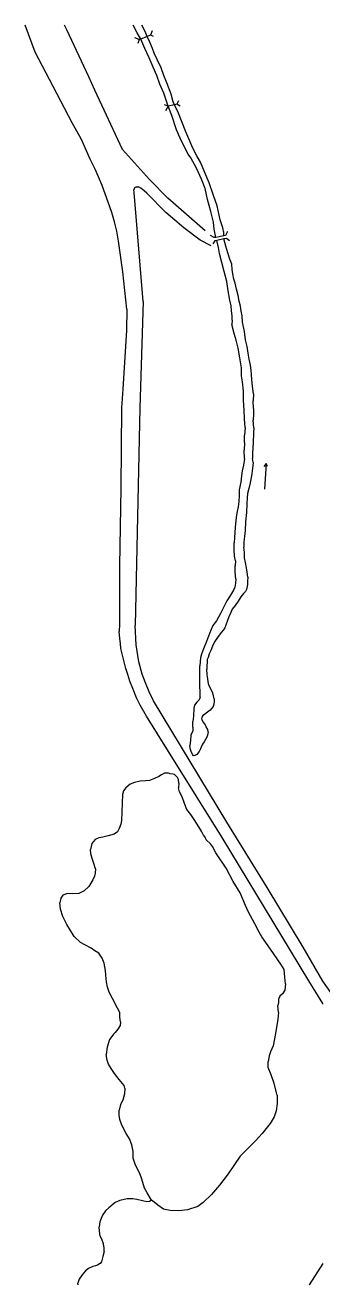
# Model space of a CAD drawing. Header units: millimetres. Extents: x 583 to 26013, y 350 to 21391.
# Drawn here: x 8973 to 9091.2, y 14884 to 15383.9 of the extents above; entities that cross this region are included whole.
import ezdxf

# ---------------------------------------------------------------- set-up
doc = ezdxf.new("R2010")
doc.units = ezdxf.units.MM
for name, color, linetype in [('105-QUADRAS_ESTRADAS', 80, 'Continuous'), ('115-PONTES_E_VIADUTO', 210, 'Continuous'), ('145-', 130, 'Continuous'), ('estrada interna', 61, 'Continuous')]:
    doc.layers.add(name, color=color, linetype=linetype)

msp = doc.modelspace()

# ---------------------------------------------------------------- linework, layer by layer
at = {"layer": '105-QUADRAS_ESTRADAS', "color": 0, "linetype": 'Continuous'}
for p, q in [((9046.81551, 15296.40241), (9042.51551, 15298.60241)), ((9091.11551, 14892.50241), (9085.71551, 14884.00241)), ((9091.11551, 14892.90241), (9091.11551, 14892.80241)), ((9085.71551, 14884.00241), (9085.71551, 14884.00241))]:
    msp.add_line(p, q, dxfattribs=at)
at = {"layer": '115-PONTES_E_VIADUTO', "color": 0, "linetype": 'Continuous'}
for p, q in [((9018.21551, 15378.20241), (9016.51551, 15378.90241)), ((9018.21551, 15378.20241), (9017.71551, 15376.70241)), ((9018.91551, 15378.30241), (9018.21551, 15378.20241)), ((9021.41551, 15379.40241), (9018.91551, 15378.30241)), ((9022.71551, 15380.00241), (9021.41551, 15379.40241)), ((9023.41551, 15381.60241), (9022.71551, 15380.00241)), ((9024.01551, 15379.40241), (9022.71551, 15380.00241)), ((9029.71551, 15351.70241), (9028.31551, 15352.30241)), ((9032.31551, 15352.30241), (9029.71551, 15351.70241)), ((9033.21551, 15352.60241), (9032.31551, 15352.30241)), ((9033.91551, 15353.90241), (9033.21551, 15352.60241)), ((9034.51551, 15351.70241), (9033.21551, 15352.60241)), ((9029.71551, 15351.70241), (9028.71551, 15349.90241)), ((9053.31551, 15302.00241), (9052.51551, 15300.50241)), ((9048.01551, 15299.60241), (9046.61551, 15300.50241)), ((9048.31551, 15298.30241), (9047.51551, 15297.10241)), ((9048.71551, 15299.70241), (9048.01551, 15299.60241)), ((9049.11551, 15298.50241), (9048.31551, 15298.30241)), ((9051.91551, 15300.30241), (9048.71551, 15299.70241)), ((9051.91551, 15299.10241), (9049.11551, 15298.50241)), ((9052.51551, 15300.50241), (9051.91551, 15300.30241)), ((9052.91551, 15299.30241), (9051.91551, 15299.10241)), ((9054.11551, 15298.30241), (9052.91551, 15299.30241))]:
    msp.add_line(p, q, dxfattribs=at)
at = {"layer": '145-', "color": 0, "linetype": 'Continuous'}
for p, q in [((9017.41551, 15380.90241), (9015.81551, 15383.90241)), ((9020.61551, 15381.40241), (9019.31551, 15383.90241)), ((9018.91551, 15378.30241), (9017.41551, 15380.90241)), ((9020.51551, 15374.70241), (9018.91551, 15378.30241)), ((9021.41551, 15379.40241), (9020.61551, 15381.40241)), ((9022.51551, 15377.10241), (9021.41551, 15379.40241)), ((9023.51551, 15374.60241), (9022.51551, 15377.10241)), ((9022.21551, 15371.00241), (9020.51551, 15374.70241)), ((9024.21551, 15372.80241), (9023.51551, 15374.60241)), ((9025.41551, 15370.30241), (9024.21551, 15372.80241)), ((9023.81551, 15367.30241), (9022.21551, 15371.00241)), ((9025.21551, 15363.90241), (9023.81551, 15367.30241)), ((9027.01551, 15367.00241), (9025.41551, 15370.30241)), ((9028.01551, 15363.90241), (9027.01551, 15367.00241)), ((9026.51551, 15360.50241), (9025.21551, 15363.90241)), ((9029.21551, 15361.00241), (9028.01551, 15363.90241)), ((9028.11551, 15356.90241), (9026.51551, 15360.50241)), ((9030.91551, 15356.50241), (9029.21551, 15361.00241)), ((9029.71551, 15351.70241), (9028.11551, 15356.90241)), ((9031.81551, 15353.50241), (9030.91551, 15356.50241)), ((9032.21551, 15352.50241), (9031.81551, 15353.50241)), ((9033.91551, 15349.00241), (9032.21551, 15352.50241)), ((9031.21551, 15348.00241), (9029.71551, 15351.70241)), ((9033.11551, 15342.40241), (9031.21551, 15348.00241)), ((9035.01551, 15345.90241), (9033.91551, 15349.00241)), ((9034.51551, 15339.00241), (9033.11551, 15342.40241)), ((9036.81551, 15341.60241), (9035.01551, 15345.90241)), ((9036.21551, 15335.50241), (9034.51551, 15339.00241)), ((9039.51551, 15335.10241), (9036.81551, 15341.60241)), ((9037.71551, 15332.70241), (9036.21551, 15335.50241)), ((9038.71551, 15331.20241), (9037.71551, 15332.70241)), ((9041.11551, 15332.00241), (9039.51551, 15335.10241)), ((9042.61551, 15329.60241), (9041.11551, 15332.00241)), ((9041.01551, 15327.20241), (9038.71551, 15331.20241)), ((9043.01551, 15322.80241), (9041.01551, 15327.20241)), ((9044.21551, 15325.70241), (9042.61551, 15329.60241)), ((9044.41551, 15319.10241), (9043.01551, 15322.80241)), ((9046.01551, 15321.30241), (9044.21551, 15325.70241)), ((9045.41551, 15314.70241), (9044.41551, 15319.10241)), ((9047.71551, 15316.30241), (9046.01551, 15321.30241)), ((9046.71551, 15310.00241), (9045.41551, 15314.70241)), ((9049.21551, 15312.20241), (9047.71551, 15316.30241)), ((9050.41551, 15306.60241), (9049.21551, 15312.20241)), ((9047.71551, 15305.70241), (9046.71551, 15310.00241)), ((9048.01551, 15303.00241), (9047.71551, 15305.70241)), ((9048.41551, 15301.00241), (9048.01551, 15303.00241)), ((9051.41551, 15303.50241), (9050.41551, 15306.60241)), ((9051.81551, 15301.60241), (9051.41551, 15303.50241)), ((9048.71551, 15299.70241), (9048.41551, 15301.00241)), ((9049.81551, 15295.70241), (9049.11551, 15298.50241)), ((9051.91551, 15300.30241), (9051.81551, 15301.60241)), ((9052.71551, 15296.20241), (9051.91551, 15299.10241)), ((9050.21551, 15293.30241), (9049.81551, 15295.70241)), ((9051.11551, 15289.70241), (9050.21551, 15293.30241)), ((9053.41551, 15293.60241), (9052.71551, 15296.20241)), ((9054.31551, 15291.10241), (9053.41551, 15293.60241)), ((9052.01551, 15286.20241), (9051.11551, 15289.70241)), ((9055.01551, 15289.00241), (9054.31551, 15291.10241)), ((9055.21551, 15286.90241), (9055.01551, 15289.00241)), ((9053.01551, 15282.20241), (9052.01551, 15286.20241)), ((9053.61551, 15278.50241), (9053.01551, 15282.20241)), ((9055.41551, 15285.20241), (9055.21551, 15286.90241)), ((9055.81551, 15283.10241), (9055.41551, 15285.20241)), ((9056.31551, 15281.50241), (9055.81551, 15283.10241)), ((9054.31551, 15274.80241), (9053.61551, 15278.50241)), ((9056.91551, 15279.10241), (9056.31551, 15281.50241)), ((9057.61551, 15276.60241), (9056.91551, 15279.10241)), ((9054.81551, 15272.50241), (9054.31551, 15274.80241)), ((9054.91551, 15270.50241), (9054.81551, 15272.50241)), ((9058.01551, 15274.40241), (9057.61551, 15276.60241)), ((9058.51551, 15272.40241), (9058.01551, 15274.40241)), ((9058.81551, 15270.40241), (9058.51551, 15272.40241)), ((9055.11551, 15268.60241), (9054.91551, 15270.50241)), ((9055.21551, 15266.90241), (9055.11551, 15268.60241)), ((9059.11551, 15268.60241), (9058.81551, 15270.40241)), ((9059.31551, 15266.10241), (9059.11551, 15268.60241)), ((9055.21551, 15266.90241), (9055.01551, 15265.10241)), ((9055.91551, 15261.60241), (9055.01551, 15265.10241)), ((9060.01551, 15262.40241), (9059.31551, 15266.10241)), ((9060.51551, 15259.00241), (9060.01551, 15262.40241)), ((9056.81551, 15258.90241), (9055.91551, 15261.60241)), ((9057.51551, 15255.70241), (9056.81551, 15258.90241)), ((9061.11551, 15256.40241), (9060.51551, 15259.00241)), ((9058.21551, 15251.90241), (9057.51551, 15255.70241)), ((9061.51551, 15253.70241), (9061.11551, 15256.40241)), ((9061.91551, 15251.30241), (9061.51551, 15253.70241)), ((9058.91551, 15247.90241), (9058.21551, 15251.90241)), ((9058.91551, 15244.70241), (9058.91551, 15247.90241)), ((9062.41551, 15249.00241), (9061.91551, 15251.30241)), ((9062.71551, 15247.00241), (9062.41551, 15249.00241)), ((9062.91551, 15245.20241), (9062.71551, 15247.00241)), ((9059.31551, 15242.30241), (9058.91551, 15244.70241)), ((9059.61551, 15238.60241), (9059.31551, 15242.30241)), ((9063.11551, 15241.70241), (9062.91551, 15245.20241)), ((9059.71551, 15235.10241), (9059.61551, 15238.60241)), ((9063.61551, 15237.60241), (9063.11551, 15241.70241)), ((9063.61551, 15237.60241), (9063.51551, 15234.80241)), ((9059.91551, 15231.10241), (9059.71551, 15235.10241)), ((9063.61551, 15231.80241), (9063.51551, 15234.80241)), ((9060.11551, 15227.70241), (9059.91551, 15231.10241)), ((9060.31551, 15224.30241), (9060.11551, 15227.70241)), ((9063.61551, 15229.40241), (9063.51551, 15227.20241)), ((9063.81551, 15224.10241), (9063.51551, 15227.20241)), ((9063.61551, 15231.80241), (9063.61551, 15229.40241)), ((9060.31551, 15224.30241), (9060.11551, 15221.20241)), ((9063.71551, 15222.10241), (9063.51551, 15218.10241)), ((9063.81551, 15224.10241), (9063.71551, 15222.10241)), ((9060.11551, 15218.30241), (9059.91551, 15215.20241)), ((9060.11551, 15218.30241), (9060.11551, 15221.20241)), ((9063.51551, 15218.10241), (9063.31551, 15214.10241)), ((9060.01551, 15211.90241), (9059.91551, 15215.20241)), ((9063.31551, 15214.10241), (9063.31551, 15211.90241)), ((9059.21551, 15207.10241), (9058.91551, 15205.00241)), ((9059.71551, 15209.30241), (9059.21551, 15207.10241)), ((9060.01551, 15211.90241), (9059.71551, 15209.30241)), ((9063.31551, 15208.00241), (9062.81551, 15205.10241)), ((9063.51551, 15210.30241), (9063.31551, 15211.90241)), ((9063.51551, 15210.30241), (9063.31551, 15208.00241)), ((9068.61551, 15209.90241), (9067.71551, 15208.70241)), ((9068.61551, 15209.90241), (9068.01551, 15199.70241)), ((9069.21551, 15208.70241), (9068.61551, 15209.90241)), ((9058.61551, 15202.60241), (9058.01551, 15199.50241)), ((9058.91551, 15205.00241), (9058.61551, 15202.60241)), ((9062.31551, 15202.30241), (9061.81551, 15200.00241)), ((9062.81551, 15205.10241), (9062.31551, 15202.30241)), ((9057.91551, 15197.30241), (9057.81551, 15194.90241)), ((9058.01551, 15199.50241), (9057.91551, 15197.30241)), ((9061.31551, 15198.00241), (9061.11551, 15196.30241)), ((9061.81551, 15200.00241), (9061.31551, 15198.00241)), ((9057.61551, 15192.70241), (9057.21551, 15190.90241)), ((9057.81551, 15194.90241), (9057.61551, 15192.70241)), ((9061.01551, 15193.90241), (9060.91551, 15190.50241)), ((9061.11551, 15196.30241), (9061.01551, 15193.90241)), ((9056.71551, 15188.60241), (9056.41551, 15184.60241)), ((9057.21551, 15190.90241), (9056.71551, 15188.60241)), ((9060.91551, 15190.50241), (9060.51551, 15186.80241)), ((9056.21551, 15182.60241), (9056.11551, 15180.60241)), ((9056.41551, 15184.60241), (9056.21551, 15182.60241)), ((9060.31551, 15183.40241), (9060.01551, 15181.00241)), ((9060.51551, 15186.80241), (9060.31551, 15183.40241)), ((9056.11551, 15180.60241), (9056.01551, 15178.50241)), ((9056.01551, 15175.70241), (9056.01551, 15178.50241)), ((9060.01551, 15181.00241), (9059.81551, 15178.90241)), ((9059.81551, 15178.90241), (9059.81551, 15176.80241)), ((9056.11551, 15173.20241), (9056.01551, 15175.70241)), ((9056.51551, 15171.30241), (9056.11551, 15173.20241)), ((9060.01551, 15174.60241), (9059.81551, 15176.80241)), ((9060.11551, 15172.50241), (9060.01551, 15174.60241)), ((9060.41551, 15170.60241), (9060.11551, 15172.50241)), ((9056.51551, 15171.30241), (9056.41551, 15169.30241)), ((9056.41551, 15167.00241), (9056.41551, 15169.30241)), ((9056.61551, 15164.00241), (9056.41551, 15167.00241)), ((9060.81551, 15168.60241), (9060.41551, 15170.60241)), ((9061.11551, 15166.80241), (9060.81551, 15168.60241)), ((9056.51551, 15162.40241), (9056.21551, 15160.90241)), ((9056.61551, 15164.00241), (9056.51551, 15162.40241)), ((9061.41551, 15164.80241), (9061.11551, 15166.80241)), ((9061.31551, 15162.00241), (9061.11551, 15161.10241)), ((9061.41551, 15164.80241), (9061.31551, 15163.30241)), ((9061.31551, 15163.30241), (9061.31551, 15162.00241)), ((9054.51551, 15157.70241), (9053.11551, 15155.40241)), ((9055.71551, 15159.70241), (9054.51551, 15157.70241)), ((9056.21551, 15160.90241), (9055.71551, 15159.70241)), ((9058.61551, 15157.00241), (9057.51551, 15155.30241)), ((9059.61551, 15158.30241), (9058.61551, 15157.00241)), ((9060.41551, 15159.10241), (9059.61551, 15158.30241)), ((9060.81551, 15160.00241), (9060.41551, 15159.10241)), ((9061.11551, 15161.10241), (9060.81551, 15160.00241)), ((9051.91551, 15153.10241), (9050.61551, 15150.40241)), ((9053.11551, 15155.40241), (9051.91551, 15153.10241)), ((9055.21551, 15152.10241), (9054.61551, 15150.80241)), ((9056.31551, 15153.60241), (9055.21551, 15152.10241)), ((9057.51551, 15155.30241), (9056.31551, 15153.60241)), ((9048.91551, 15147.50241), (9047.51551, 15145.70241)), ((9050.61551, 15150.40241), (9048.91551, 15147.50241)), ((9053.31551, 15147.70241), (9052.71551, 15145.80241)), ((9053.91551, 15149.10241), (9053.31551, 15147.70241)), ((9054.61551, 15150.80241), (9053.91551, 15149.10241)), ((9046.21551, 15142.50241), (9045.01551, 15139.30241)), ((9047.51551, 15145.70241), (9046.21551, 15142.50241)), ((9050.81551, 15142.90241), (9049.31551, 15140.90241)), ((9051.71551, 15143.90241), (9050.81551, 15142.90241)), ((9052.31551, 15144.70241), (9051.71551, 15143.90241)), ((9052.71551, 15145.80241), (9052.31551, 15144.70241)), ((9045.01551, 15139.30241), (9043.81551, 15136.40241)), ((9047.41551, 15137.50241), (9046.71551, 15135.80241)), ((9048.21551, 15139.20241), (9047.41551, 15137.50241)), ((9049.31551, 15140.90241), (9048.21551, 15139.20241)), ((9042.61551, 15132.80241), (9042.41551, 15131.40241)), ((9043.01551, 15134.30241), (9042.61551, 15132.80241)), ((9043.81551, 15136.40241), (9043.01551, 15134.30241)), ((9045.31551, 15132.10241), (9045.21551, 15131.00241)), ((9045.61551, 15133.00241), (9045.31551, 15132.10241)), ((9046.11551, 15134.40241), (9045.61551, 15133.00241)), ((9046.71551, 15135.80241), (9046.11551, 15134.40241)), ((9042.41551, 15131.40241), (9042.31551, 15129.70241)), ((9042.31551, 15122.00241), (9042.31551, 15129.70241)), ((9045.21551, 15131.00241), (9045.11551, 15129.80241)), ((9045.11551, 15129.80241), (9045.11551, 15128.30241)), ((9045.31551, 15126.10241), (9045.11551, 15128.30241)), ((9042.41551, 15119.00241), (9042.31551, 15122.00241)), ((9045.51551, 15124.50241), (9045.31551, 15126.10241)), ((9045.71551, 15123.30241), (9045.51551, 15124.50241)), ((9045.91551, 15122.00241), (9045.71551, 15123.30241)), ((9046.41551, 15121.10241), (9045.91551, 15122.00241)), ((9042.41551, 15117.20241), (9042.01551, 15116.20241)), ((9042.41551, 15117.20241), (9042.41551, 15119.00241)), ((9046.91551, 15119.90241), (9046.41551, 15121.10241)), ((9047.51551, 15118.90241), (9046.91551, 15119.90241)), ((9047.81551, 15117.80241), (9047.51551, 15118.90241)), ((9048.01551, 15116.60241), (9047.81551, 15117.80241)), ((9039.91551, 15112.80241), (9039.81551, 15109.70241)), ((9040.21551, 15114.00241), (9039.91551, 15112.80241)), ((9041.11551, 15115.20241), (9040.21551, 15114.00241)), ((9042.01551, 15116.20241), (9041.11551, 15115.20241)), ((9046.41551, 15112.10241), (9045.41551, 15111.20241)), ((9047.11551, 15112.80241), (9046.41551, 15112.10241)), ((9047.61551, 15113.50241), (9047.11551, 15112.80241)), ((9047.91551, 15114.40241), (9047.61551, 15113.50241)), ((9048.01551, 15115.50241), (9047.91551, 15114.40241)), ((9048.01551, 15116.60241), (9048.01551, 15115.50241)), ((9039.81551, 15109.70241), (9039.61551, 15107.50241)), ((9039.61551, 15105.30241), (9039.61551, 15107.50241)), ((9043.31551, 15109.50241), (9043.11551, 15109.00241)), ((9043.21551, 15108.20241), (9043.11551, 15109.00241)), ((9043.51551, 15107.50241), (9043.21551, 15108.20241)), ((9043.51551, 15109.90241), (9043.31551, 15109.50241)), ((9044.21551, 15110.30241), (9043.51551, 15109.90241)), ((9044.31551, 15106.60241), (9043.51551, 15107.50241)), ((9045.41551, 15111.20241), (9044.21551, 15110.30241)), ((9038.71551, 15102.20241), (9038.61551, 15100.20241)), ((9039.51551, 15103.80241), (9038.71551, 15102.20241)), ((9039.61551, 15105.30241), (9039.51551, 15103.80241)), ((9044.91551, 15105.40241), (9044.31551, 15106.60241)), ((9045.51551, 15104.40241), (9044.91551, 15105.40241)), ((9045.41551, 15102.20241), (9045.11551, 15101.30241)), ((9045.61551, 15103.40241), (9045.41551, 15102.20241)), ((9045.61551, 15103.40241), (9045.51551, 15104.40241)), ((9038.61551, 15100.20241), (9038.41551, 15097.90241)), ((9038.61551, 15096.40241), (9038.41551, 15097.90241)), ((9042.81551, 15097.40241), (9042.61551, 15096.70241)), ((9043.41551, 15098.60241), (9042.81551, 15097.40241)), ((9044.11551, 15099.50241), (9043.41551, 15098.60241)), ((9044.61551, 15100.40241), (9044.11551, 15099.50241)), ((9045.11551, 15101.30241), (9044.61551, 15100.40241)), ((9039.01551, 15095.20241), (9038.61551, 15096.40241)), ((9039.51551, 15094.30241), (9039.01551, 15095.20241)), ((9039.81551, 15093.90241), (9039.51551, 15094.30241)), ((9040.41551, 15094.00241), (9039.81551, 15093.90241)), ((9041.11551, 15094.40241), (9040.41551, 15094.00241)), ((9042.11551, 15095.70241), (9041.11551, 15094.40241)), ((9042.61551, 15096.70241), (9042.11551, 15095.70241)), ((9028.31551, 15087.10241), (9027.11551, 15086.40241)), ((9029.91551, 15087.00241), (9028.31551, 15087.10241)), ((9030.61551, 15086.80241), (9029.91551, 15087.00241)), ((9014.71551, 15082.70241), (9012.91551, 15081.20241)), ((9016.41551, 15083.40241), (9014.71551, 15082.70241)), ((9018.61551, 15083.90241), (9016.41551, 15083.40241)), ((9020.71551, 15084.00241), (9018.61551, 15083.90241)), ((9022.41551, 15084.20241), (9020.71551, 15084.00241)), ((9024.41551, 15084.90241), (9022.41551, 15084.20241)), ((9026.01551, 15085.70241), (9024.41551, 15084.90241)), ((9027.11551, 15086.40241), (9026.01551, 15085.70241)), ((9031.71551, 15086.60241), (9030.61551, 15086.80241)), ((9032.31551, 15086.50241), (9031.71551, 15086.60241)), ((9032.81551, 15086.00241), (9032.31551, 15086.50241)), ((9033.51551, 15085.30241), (9032.81551, 15086.00241)), ((9033.81551, 15084.60241), (9033.51551, 15085.30241)), ((9034.01551, 15083.10241), (9033.81551, 15084.60241)), ((9034.01551, 15083.10241), (9033.91551, 15081.20241)), ((9011.61551, 15078.60241), (9011.31551, 15068.30241)), ((9012.01551, 15080.10241), (9011.61551, 15078.60241)), ((9012.91551, 15081.20241), (9012.01551, 15080.10241)), ((9034.21551, 15079.70241), (9033.91551, 15081.20241)), ((9035.31551, 15077.60241), (9034.21551, 15079.70241)), ((9036.21551, 15075.00241), (9035.31551, 15077.60241)), ((9037.21551, 15072.70241), (9036.21551, 15075.00241)), ((9038.71551, 15070.60241), (9037.21551, 15072.70241)), ((9011.31551, 15068.30241), (9011.01551, 15066.80241)), ((9040.11551, 15068.60241), (9038.71551, 15070.60241)), ((9041.91551, 15065.80241), (9040.11551, 15068.60241)), ((9005.91551, 15062.20241), (9003.81551, 15061.60241)), ((9008.31551, 15062.80241), (9005.91551, 15062.20241)), ((9009.61551, 15063.80241), (9008.31551, 15062.80241)), ((9010.31551, 15065.10241), (9009.61551, 15063.80241)), ((9011.01551, 15066.80241), (9010.31551, 15065.10241)), ((9043.11551, 15063.80241), (9041.91551, 15065.80241)), ((9043.81551, 15062.50241), (9043.11551, 15063.80241)), ((9044.41551, 15061.60241), (9043.81551, 15062.50241)), ((8999.51551, 15059.20241), (8998.91551, 15056.70241)), ((9000.81551, 15060.70241), (8999.51551, 15059.20241)), ((9002.31551, 15061.40241), (9000.81551, 15060.70241)), ((9003.81551, 15061.60241), (9002.31551, 15061.40241)), ((9044.91551, 15060.60241), (9044.41551, 15061.60241)), ((9046.61551, 15059.00241), (9044.91551, 15060.60241)), ((9047.41551, 15058.00241), (9046.61551, 15059.00241)), ((9048.71551, 15055.50241), (9047.41551, 15058.00241)), ((8999.11551, 15055.00241), (8998.91551, 15056.70241)), ((8999.61551, 15053.20241), (8999.11551, 15055.00241)), ((9000.21551, 15051.20241), (8999.61551, 15053.20241)), ((9052.81551, 15049.40241), (9048.71551, 15055.50241)), ((9000.91551, 15049.10241), (9000.21551, 15051.20241)), ((9000.81551, 15047.40241), (9000.51551, 15046.20241)), ((9000.91551, 15049.10241), (9000.81551, 15047.40241)), ((9055.51551, 15044.00241), (9052.81551, 15049.40241)), ((8998.31551, 15042.10241), (8996.41551, 15040.40241)), ((8999.91551, 15044.70241), (8998.31551, 15042.10241)), ((9000.51551, 15046.20241), (8999.91551, 15044.70241)), ((9058.31551, 15039.50241), (9055.51551, 15044.00241)), ((8987.11551, 15037.40241), (8986.71551, 15035.60241)), ((8988.01551, 15038.70241), (8987.11551, 15037.40241)), ((8989.81551, 15039.30241), (8988.01551, 15038.70241)), ((8991.81551, 15039.20241), (8989.81551, 15039.30241)), ((8994.31551, 15039.30241), (8991.81551, 15039.20241)), ((8996.41551, 15040.40241), (8994.31551, 15039.30241)), ((9060.51551, 15034.50241), (9058.31551, 15039.50241)), ((8987.01551, 15033.10241), (8986.71551, 15035.60241)), ((8987.91551, 15030.20241), (8987.01551, 15033.10241)), ((9061.51551, 15032.10241), (9060.51551, 15034.50241)), ((9064.11551, 15027.20241), (9061.51551, 15032.10241)), ((8989.51551, 15027.00241), (8987.91551, 15030.20241)), ((8992.41551, 15022.20241), (8989.51551, 15027.00241)), ((9065.91551, 15024.00241), (9064.11551, 15027.20241)), ((8995.01551, 15019.80241), (8992.41551, 15022.20241)), ((9067.01551, 15022.10241), (9065.91551, 15024.00241)), ((9070.41551, 15017.20241), (9067.01551, 15022.10241)), ((8996.71551, 15018.90241), (8995.01551, 15019.80241)), ((8999.21551, 15017.60241), (8996.71551, 15018.90241)), ((9000.71551, 15016.60241), (8999.21551, 15017.60241)), ((9074.51551, 15011.30241), (9070.41551, 15017.20241)), ((9002.21551, 15015.60241), (9000.71551, 15016.60241)), ((9003.51551, 15013.60241), (9002.21551, 15015.60241)), ((9004.41551, 15011.70241), (9003.51551, 15013.60241)), ((9004.91551, 15008.80241), (9004.41551, 15011.70241)), ((9005.01551, 15006.90241), (9004.91551, 15008.80241)), ((9075.81551, 15009.10241), (9074.51551, 15011.30241)), ((9076.11551, 15006.10241), (9075.81551, 15009.10241)), ((9005.31551, 15004.30241), (9005.01551, 15006.90241)), ((9005.71551, 15002.10241), (9005.31551, 15004.30241)), ((9006.41551, 15000.10241), (9005.71551, 15002.10241)), ((9076.41551, 15003.50241), (9076.11551, 15006.10241)), ((9076.41551, 15003.50241), (9076.11551, 15000.90241)), ((9007.61551, 14997.60241), (9006.41551, 15000.10241)), ((9009.71551, 14993.80241), (9007.61551, 14997.60241)), ((9073.61551, 14997.40241), (9073.51551, 14996.10241)), ((9074.11551, 14998.60241), (9073.61551, 14997.40241)), ((9075.21551, 14999.50241), (9074.11551, 14998.60241)), ((9076.11551, 15000.90241), (9075.21551, 14999.50241)), ((9010.61551, 14992.10241), (9009.71551, 14993.80241)), ((9010.61551, 14990.20241), (9010.61551, 14992.10241)), ((9073.51551, 14996.10241), (9073.31551, 14994.80241)), ((9073.61551, 14992.10241), (9073.31551, 14994.80241)), ((9073.61551, 14992.10241), (9073.31551, 14989.40241)), ((9010.81551, 14988.30241), (9010.61551, 14990.20241)), ((9010.81551, 14988.30241), (9010.71551, 14986.90241)), ((9073.31551, 14989.40241), (9072.41551, 14983.70241)), ((9007.41551, 14982.50241), (9006.51551, 14981.30241)), ((9008.11551, 14983.50241), (9007.41551, 14982.50241)), ((9008.71551, 14984.10241), (9008.11551, 14983.50241)), ((9009.81551, 14985.40241), (9008.71551, 14984.10241)), ((9010.71551, 14986.90241), (9009.81551, 14985.40241)), ((9072.41551, 14983.70241), (9071.51551, 14978.90241)), ((9005.61551, 14978.30241), (9005.11551, 14975.40241)), ((9006.51551, 14981.30241), (9005.61551, 14978.30241)), ((9071.51551, 14978.90241), (9070.41551, 14976.40241)), ((9005.61551, 14973.20241), (9005.11551, 14975.40241)), ((9006.11551, 14971.60241), (9005.61551, 14973.20241)), ((9069.91551, 14974.90241), (9069.41551, 14972.60241)), ((9069.51551, 14970.30241), (9069.41551, 14972.60241)), ((9070.41551, 14976.40241), (9069.91551, 14974.90241)), ((9007.11551, 14969.90241), (9006.11551, 14971.60241)), ((9008.41551, 14967.90241), (9007.11551, 14969.90241)), ((9010.31551, 14965.50241), (9008.41551, 14967.90241)), ((9070.61551, 14967.30241), (9069.51551, 14970.30241)), ((9071.81551, 14963.90241), (9070.61551, 14967.30241)), ((9012.31551, 14963.10241), (9010.31551, 14965.50241)), ((9012.61551, 14962.10241), (9012.31551, 14963.10241)), ((9012.61551, 14962.10241), (9012.41551, 14959.80241)), ((9073.01551, 14959.30241), (9071.81551, 14963.90241)), ((9011.81551, 14957.30241), (9010.91551, 14955.60241)), ((9012.41551, 14959.80241), (9011.81551, 14957.30241)), ((9073.01551, 14959.30241), (9073.01551, 14955.90241)), ((9010.91551, 14955.60241), (9010.31551, 14953.30241)), ((9010.31551, 14951.30241), (9010.31551, 14953.30241)), ((9072.61551, 14953.00241), (9071.81551, 14950.60241)), ((9073.01551, 14955.90241), (9072.61551, 14953.00241)), ((9010.61551, 14949.60241), (9010.31551, 14951.30241)), ((9011.41551, 14947.30241), (9010.61551, 14949.60241)), ((9013.11551, 14944.00241), (9011.41551, 14947.30241)), ((9070.21551, 14948.00241), (9067.11551, 14944.00241)), ((9071.81551, 14950.60241), (9070.21551, 14948.00241)), ((9014.41551, 14941.90241), (9013.11551, 14944.00241)), ((9067.11551, 14944.00241), (9064.41551, 14941.10241)), ((9015.31551, 14939.50241), (9014.41551, 14941.90241)), ((9015.81551, 14936.90241), (9015.31551, 14939.50241)), ((9061.61551, 14938.40241), (9058.41551, 14935.00241)), ((9064.41551, 14941.10241), (9061.61551, 14938.40241)), ((9015.81551, 14934.20241), (9015.81551, 14936.90241)), ((9016.81551, 14931.50241), (9015.81551, 14934.20241)), ((9058.41551, 14935.00241), (9056.11551, 14931.70241)), ((9018.51551, 14928.20241), (9016.81551, 14931.50241)), ((9019.31551, 14925.90241), (9018.51551, 14928.20241)), ((9053.61551, 14928.10241), (9050.11551, 14923.60241)), ((9056.11551, 14931.70241), (9053.61551, 14928.10241)), ((9020.41551, 14922.40241), (9019.31551, 14925.90241)), ((9021.41551, 14920.50241), (9020.41551, 14922.40241)), ((9050.11551, 14923.60241), (9047.01551, 14919.80241)), ((9010.61551, 14917.40241), (9008.71551, 14916.60241)), ((9013.51551, 14918.10241), (9010.61551, 14917.40241)), ((9015.71551, 14918.10241), (9013.51551, 14918.10241)), ((9017.31551, 14917.80241), (9015.71551, 14918.10241)), ((9019.61551, 14917.30241), (9017.31551, 14917.80241)), ((9021.31551, 14916.90241), (9019.61551, 14917.30241)), ((9023.21551, 14917.60241), (9021.41551, 14920.50241)), ((9023.21551, 14917.60241), (9022.31551, 14917.00241)), ((9024.21551, 14916.80241), (9023.21551, 14917.60241)), ((9047.01551, 14919.80241), (9043.61551, 14916.60241)), ((9004.91551, 14913.30241), (9003.71551, 14911.60241)), ((9006.21551, 14914.60241), (9004.91551, 14913.30241)), ((9008.71551, 14916.60241), (9006.21551, 14914.60241)), ((9022.31551, 14917.00241), (9021.31551, 14916.90241)), ((9025.71551, 14915.60241), (9024.21551, 14916.80241)), ((9027.91551, 14914.00241), (9025.71551, 14915.60241)), ((9030.61551, 14913.50241), (9027.91551, 14914.00241)), ((9034.01551, 14913.40241), (9030.61551, 14913.50241)), ((9037.51551, 14913.80241), (9034.01551, 14913.40241)), ((9041.51551, 14915.10241), (9037.51551, 14913.80241)), ((9043.61551, 14916.60241), (9041.51551, 14915.10241)), ((9002.61551, 14909.00241), (9002.41551, 14907.00241)), ((9003.71551, 14911.60241), (9002.61551, 14909.00241)), ((9002.51551, 14905.30241), (9002.41551, 14907.00241)), ((9002.81551, 14903.30241), (9002.51551, 14905.30241)), ((9003.41551, 14902.10241), (9002.81551, 14903.30241)), ((9004.11551, 14900.20241), (9003.41551, 14902.10241)), ((9004.41551, 14897.20241), (9003.81551, 14895.20241)), ((9004.31551, 14898.50241), (9004.11551, 14900.20241)), ((9004.41551, 14897.20241), (9004.31551, 14898.50241)), ((9002.71551, 14892.40241), (9001.71551, 14891.80241)), ((9003.31551, 14893.10241), (9002.71551, 14892.40241)), ((9003.81551, 14895.20241), (9003.31551, 14893.10241)), ((8995.61551, 14887.90241), (8994.41551, 14886.20241)), ((8996.91551, 14889.50241), (8995.61551, 14887.90241)), ((8998.11551, 14890.50241), (8996.91551, 14889.50241)), ((8999.81551, 14891.30241), (8998.11551, 14890.50241)), ((9000.91551, 14891.50241), (8999.81551, 14891.30241)), ((9001.71551, 14891.80241), (9000.91551, 14891.50241)), ((8994.41551, 14886.20241), (8993.91551, 14884.70241)), ((8994.01551, 14884.00241), (8993.91551, 14884.70241)), ((8994.01551, 14884.00241), (8994.01551, 14884.00241))]:
    msp.add_line(p, q, dxfattribs=at)
at = {"layer": 'estrada interna', "color": 0, "linetype": 'Continuous'}
for p, q in [((8977.01551, 15373.20241), (8973.01551, 15383.90241)), ((8989.51551, 15382.00241), (8988.61551, 15383.90241)), ((8998.31551, 15363.40241), (8989.51551, 15382.00241)), ((8979.91551, 15367.60241), (8977.01551, 15373.20241)), ((8984.11551, 15359.60241), (8979.91551, 15367.60241)), ((9000.71551, 15358.10241), (8998.31551, 15363.40241)), ((8991.71551, 15345.20241), (8984.11551, 15359.60241)), ((9011.61551, 15334.60241), (9000.71551, 15358.10241)), ((8995.31551, 15338.50241), (8991.71551, 15345.20241)), ((8997.31551, 15334.10241), (8995.31551, 15338.50241)), ((8998.81551, 15330.70241), (8997.31551, 15334.10241)), ((9022.31551, 15322.60241), (9011.61551, 15334.60241)), ((9000.71551, 15327.00241), (8998.81551, 15330.70241)), ((9002.11551, 15323.70241), (9000.71551, 15327.00241)), ((9003.51551, 15320.30241), (9002.11551, 15323.70241)), ((9029.61551, 15315.30241), (9022.31551, 15322.60241)), ((9004.71551, 15317.00241), (9003.51551, 15320.30241)), ((9006.01551, 15313.60241), (9004.71551, 15317.00241)), ((9016.41551, 15319.40241), (9016.11551, 15318.60241)), ((9016.21551, 15317.50241), (9016.11551, 15318.60241)), ((9019.81551, 15274.20241), (9016.21551, 15317.50241)), ((9017.21551, 15319.70241), (9016.41551, 15319.40241)), ((9017.21551, 15319.70241), (9018.01551, 15319.70241)), ((9018.91551, 15319.20241), (9018.01551, 15319.70241)), ((9020.21551, 15318.20241), (9018.91551, 15319.20241)), ((9021.31551, 15317.20241), (9020.21551, 15318.20241)), ((9028.81551, 15309.60241), (9021.31551, 15317.20241)), ((9007.41551, 15309.50241), (9006.01551, 15313.60241)), ((9044.51551, 15302.30241), (9029.61551, 15315.30241)), ((9008.41551, 15305.90241), (9007.41551, 15309.50241)), ((9036.01551, 15303.50241), (9028.81551, 15309.60241)), ((9009.41551, 15302.10241), (9008.41551, 15305.90241)), ((9010.11551, 15298.20241), (9009.41551, 15302.10241)), ((9042.51551, 15298.60241), (9036.01551, 15303.50241)), ((9010.71551, 15293.60241), (9010.11551, 15298.20241)), ((9011.71551, 15286.00241), (9010.71551, 15293.60241)), ((9013.31551, 15271.20241), (9011.71551, 15286.00241)), ((9019.81551, 15274.20241), (9018.51551, 15232.00241)), ((9013.31551, 15271.20241), (9013.21551, 15262.90241)), ((9013.21551, 15262.90241), (9011.81551, 15239.40241)), ((9011.81551, 15239.40241), (9011.31551, 15232.00241)), ((9011.31551, 15232.00241), (9011.01551, 15200.20241)), ((9018.51551, 15232.00241), (9016.61551, 15145.60241)), ((9011.01551, 15200.20241), (9010.51551, 15169.40241)), ((9010.51551, 15169.40241), (9010.51551, 15146.20241)), ((9010.51551, 15146.20241), (9010.31551, 15143.30241)), ((9010.61551, 15140.50241), (9010.31551, 15143.30241)), ((9017.01551, 15138.00241), (9016.61551, 15145.60241)), ((9010.91551, 15138.50241), (9010.61551, 15140.50241)), ((9011.01551, 15136.50241), (9010.91551, 15138.50241)), ((9018.11551, 15131.30241), (9017.01551, 15138.00241)), ((9011.61551, 15133.90241), (9011.01551, 15136.50241)), ((9012.31551, 15131.20241), (9011.61551, 15133.90241)), ((9013.01551, 15128.60241), (9012.31551, 15131.20241)), ((9013.71551, 15126.20241), (9013.01551, 15128.60241)), ((9019.51551, 15126.40241), (9018.11551, 15131.30241)), ((9014.61551, 15123.50241), (9013.71551, 15126.20241)), ((9015.71551, 15120.60241), (9014.61551, 15123.50241)), ((9020.81551, 15122.90241), (9019.51551, 15126.40241)), ((9022.21551, 15119.30241), (9020.81551, 15122.90241)), ((9017.21551, 15117.00241), (9015.71551, 15120.60241)), ((9018.71551, 15114.00241), (9017.21551, 15117.00241)), ((9024.01551, 15115.70241), (9022.21551, 15119.30241)), ((9021.11551, 15109.70241), (9018.71551, 15114.00241)), ((9053.01551, 15067.60241), (9024.01551, 15115.70241)), ((9029.91551, 15095.70241), (9021.11551, 15109.70241)), ((9051.21551, 15061.50241), (9029.91551, 15095.70241)), ((9069.01551, 15041.70241), (9053.01551, 15067.60241)), ((9074.91551, 15022.40241), (9051.21551, 15061.50241)), ((9083.31551, 15018.00241), (9069.01551, 15041.70241)), ((9085.61551, 15004.70241), (9074.91551, 15022.40241)), ((9091.11551, 15004.50241), (9083.31551, 15018.00241)), ((9091.11551, 14995.60241), (9085.61551, 15004.70241)), ((9116.81551, 14968.20241), (9091.11551, 15004.50241)), ((9091.11551, 14995.40241), (9091.11551, 14995.60241))]:
    msp.add_line(p, q, dxfattribs=at)

doc.saveas('drawing.dxf')
